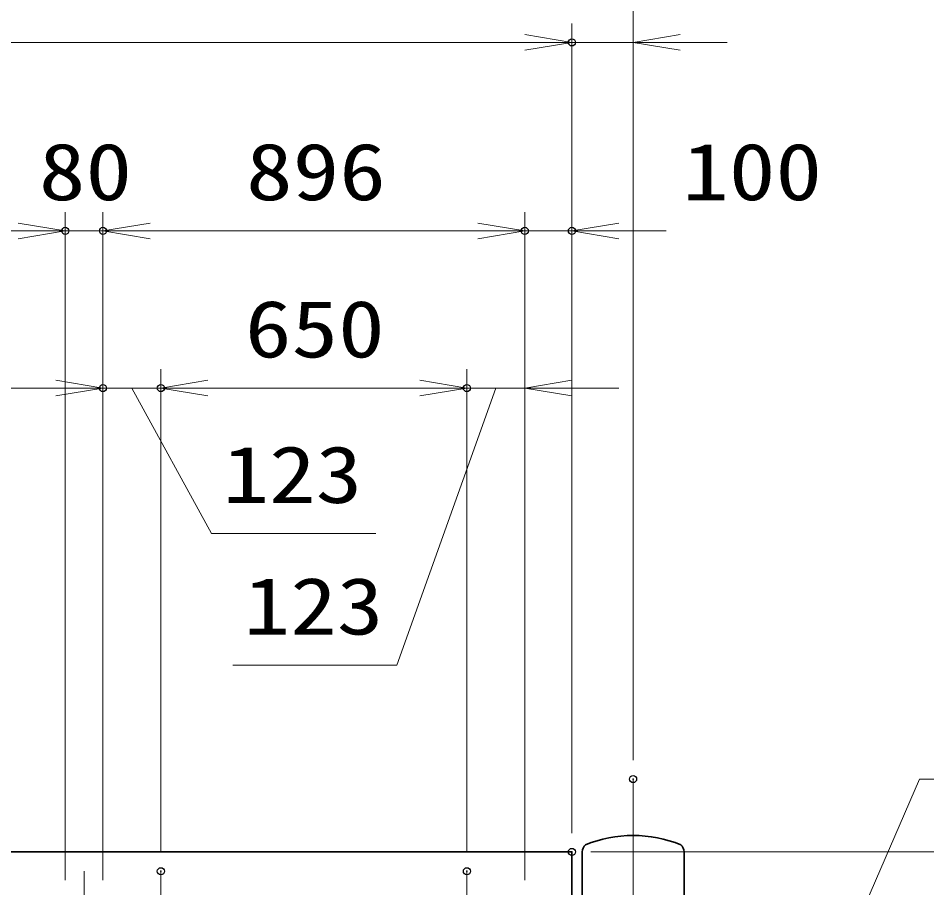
# Model space of a CAD drawing. Units: millimetres at full size. Extents: x -11880 to 11880, y -8400 to 8400.
# Drawn here: x 3682 to 5612, y 470 to 2317 of the extents above; entities that cross this region are included whole.
import ezdxf
from ezdxf.enums import TextEntityAlignment as Align

# ---------------------------------------------------------------- set-up
doc = ezdxf.new("R2010")
doc.units = ezdxf.units.MM
doc.header["$LTSCALE"] = 30
doc.header["$PDMODE"] = 32
doc.header["$PDSIZE"] = 15
doc.linetypes.add('USER1', pattern=[18, 12, -1.5, 3, -1.5])
for name, color, linetype, lineweight in [('0-1_外形線', 7, 'Continuous', 35), ('0-2_軸線', 200, 'USER1', 15), ('0-4_寸法線', 4, 'Continuous', 18), ('0-5_0', 7, 'Continuous', 18)]:
    doc.layers.add(name, color=color, linetype=linetype, lineweight=lineweight)
doc.layers.add('0-6_Defpoints', color=7, linetype='Continuous')
doc.styles.add('ＭＳ ゴシック', font='')
doc.styles.get('ＭＳ ゴシック').set_extended_font_data('MS Gothic')

# ---------------------------------------------------------------- blocks, each defined once
blk = doc.blocks.new('_Open')
at = {"layer": '0-5_0', "color": 4}
blk.add_line((-30, 5), (0, 0), dxfattribs=at)
blk.add_lwpolyline([(-30, -5), (0, 0), (-30, 0)], dxfattribs=at)
blk = doc.blocks.new('S257')
at = {"layer": '0-4_寸法線'}
for points in [[(2498091.2, 87837729.1), (2471340.8, 87837729.1), (2455072.6, 87800147.8), (2453880.9, 87797394.7)], [(2454613.8, 87800346.4), (2453880.9, 87797394.7), (2455531.5, 87799949.2)]]:
    blk.add_lwpolyline(points, dxfattribs=at)
at = {"layer": '0-4_寸法線', "color": 254, "style": 'ＭＳ ゴシック'}
for s, width, p in [('ベースリング', 0.75, (2475540.8, 87845429.6)), ('SS400 19t', 1.15, (2475108.8, 87839129.6))]:
    blk.add_text(s, height=3637, dxfattribs=dict(at, width=width)).set_placement(p, align=Align.BOTTOM_LEFT)

msp = doc.modelspace()

# ---------------------------------------------------------------- linework, layer by layer
at = {"layer": '0-1_外形線'}
for p, q in [((4858.04, 546.63), (4858.04, 446.63)), ((4879.89, 546.63), (4879.89, -628.37)), ((5096.19, -628.37), (5096.19, 546.63))]:
    msp.add_line(p, q, dxfattribs=at)
msp.add_lwpolyline([(4858.04, 546.63), (-141.96, 546.63), (-141.96, -20.87)], dxfattribs=at)
for centre, radius, start, end in [((4988.04, 314.68), 266.94, 67.67999, 112.32001), ((4899.89, 546.63), 20, 131.40962, 180), ((5076.19, 546.63), 20, 0, 48.59038)]:
    msp.add_arc(centre, radius, start, end, dxfattribs=at)
at = {"layer": '0-2_軸線'}
for p, q in [((4988.04, 701.2), (4988.04, -1532.84)), ((3822.04, -492.37), (3822.04, 505.63)), ((3985.04, -492.37), (3985.04, 505.63)), ((4635.04, 505.63), (4635.04, -492.37))]:
    msp.add_line(p, q, dxfattribs=at)
at = {"layer": '0-4_寸法線'}
for p, q in [((4988.04, 741.2), (4988.04, 2657.2)), ((4858.04, 586.63), (4858.04, 2305.19)), ((4858.04, 586.63), (4858.04, 2305.19)), ((4988.04, 741.2), (4988.04, 2305.19)), ((-141.96, 2265.19), (4858.04, 2265.19)), ((4758.04, 2265.19), (4658.04, 2265.19)), ((4988.04, 2265.19), (4858.04, 2265.19)), ((5088.04, 2265.19), (5188.04, 2265.19)), ((3782.04, 486.63), (3782.04, 1905.19)), ((3782.04, 486.63), (3782.04, 1905.19)), ((3862.04, 486.63), (3862.04, 1905.19)), ((3862.04, 486.63), (3862.04, 1905.19)), ((4758.04, 486.63), (4758.04, 1905.19)), ((4758.04, 486.63), (4758.04, 1905.19)), ((4858.04, 586.63), (4858.04, 1905.19)), ((2886.04, 1865.19), (3782.04, 1865.19)), ((3782.04, 1865.19), (3862.04, 1865.19)), ((3862.04, 1865.19), (4758.04, 1865.19)), ((3962.04, 1865.19), (4062.04, 1865.19)), ((4658.04, 1865.19), (4558.04, 1865.19)), ((4758.04, 1865.19), (4858.04, 1865.19)), ((4958.04, 1865.19), (5058.04, 1865.19)), ((3862.04, 486.63), (3862.04, 1571.37)), ((3985.04, 545.63), (3985.04, 1571.37)), ((3985.04, 545.63), (3985.04, 1571.37)), ((4635.04, 545.63), (4635.04, 1571.37)), ((4635.04, 545.63), (4635.04, 1571.37)), ((4758.04, 486.63), (4758.04, 1571.37)), ((3762.04, 1531.37), (3662.04, 1531.37)), ((3985.04, 1531.37), (3862.04, 1531.37)), ((4635.04, 1531.37), (3985.04, 1531.37)), ((4085.04, 1531.37), (4185.04, 1531.37)), ((4535.04, 1531.37), (4435.04, 1531.37)), ((4758.04, 1531.37), (4635.04, 1531.37)), ((4858.04, 1531.37), (4958.04, 1531.37)), ((4898.04, 546.63), (6825.27, 546.63)), ((4898.04, 546.63), (7225.27, 546.63)), ((4898.04, 546.63), (7625.27, 546.63))]:
    msp.add_line(p, q, dxfattribs=at)
for points in [[(3923.54, 1531.37), (4092.83, 1222.37), (4441.63, 1222.37)], [(4696.54, 1531.37), (4486.56, 942.99), (4137.76, 942.99)]]:
    msp.add_lwpolyline(points, dxfattribs=at)
at = {"layer": '0-6_Defpoints'}
for p in [(4858.04, 2265.19), (3782.04, 1865.19), (3862.04, 1865.19), (4758.04, 1865.19), (4858.04, 1865.19), (3862.04, 1531.37), (3985.04, 1531.37), (4635.04, 1531.37), (4988.04, 701.2), (4858.04, 546.63), (4858.04, 546.63), (3985.04, 505.63), (4635.04, 505.63)]:
    msp.add_point(p, dxfattribs=at)

# ---------------------------------------------------------------- block references
at = {"layer": '0-4_寸法線'}
for name, p, xscale, yscale in [('_Open', (4858.04, 2265.19), 3.333333, 3.333333), ('_Open', (4858.04, 2265.19), 3.333333, 3.333333), ('_Open', (3782.04, 1865.19), 3.333333, 3.333333), ('_Open', (3782.04, 1865.19), 3.333333, 3.333333), ('_Open', (4758.04, 1865.19), 3.333333, 3.333333), ('_Open', (4758.04, 1865.19), 3.333333, 3.333333), ('_Open', (3862.04, 1531.37), 3.333333, 3.333333), ('_Open', (4635.04, 1531.37), 3.333333, 3.333333), ('_Open', (4635.04, 1531.37), 3.333333, 3.333333), ('S257', (-76781.76, -2927222.78), 0.03333333, 0.03333333)]:
    msp.add_blockref(name, p, dxfattribs=dict(at, xscale=xscale, yscale=yscale))
at = {"layer": '0-4_寸法線', "xscale": 3.333333, "yscale": 3.333333, "rotation": 180}
for p in [(4988.04, 2265.19), (3862.04, 1865.19), (3862.04, 1865.19), (4858.04, 1865.19), (3985.04, 1531.37), (3985.04, 1531.37), (4758.04, 1531.37)]:
    msp.add_blockref('_Open', p, dxfattribs=at)

# ---------------------------------------------------------------- texts
at = {"layer": '0-4_寸法線', "color": 254, "style": 'ＭＳ ゴシック', "width": 1.2}
for s, p in [('80', (3726.04, 1893.87)), ('896', (4166.04, 1893.87)), ('100', (5092.44, 1893.87)), ('650', (4163.64, 1560.06)), ('123', (4116.03, 1251.05)), ('123', (4160.96, 971.67))]:
    msp.add_text(s, height=121.2, dxfattribs=at).set_placement(p, align=Align.BOTTOM_LEFT)

doc.saveas('drawing.dxf')
